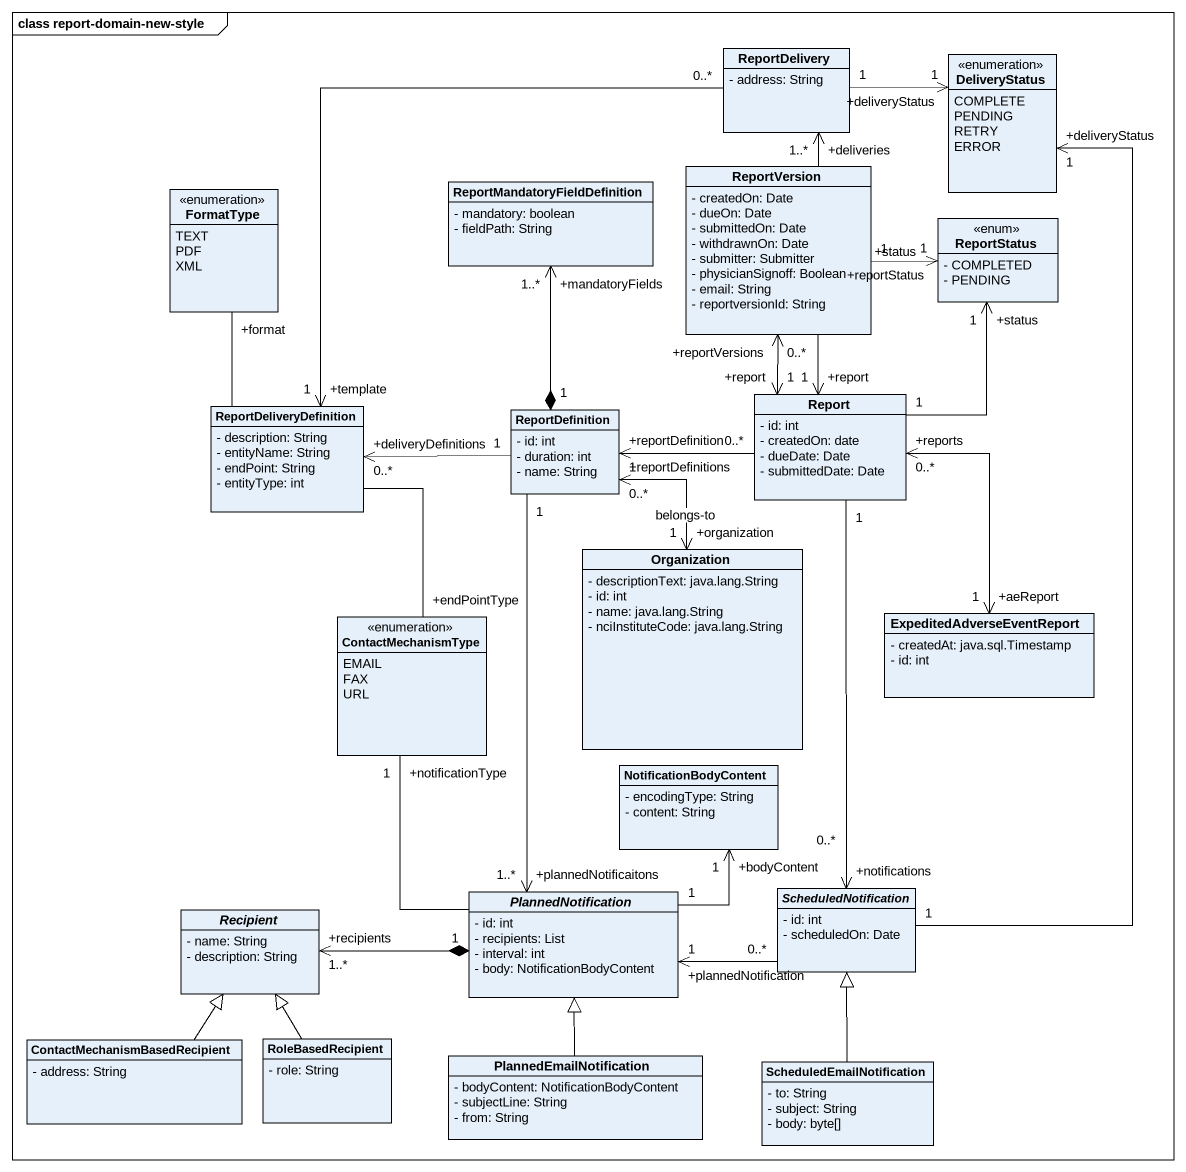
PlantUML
@startuml
mainframe class report-domain-new-style
hide circle
hide empty members
skinparam classAttributeIconSize 0
class ReportDelivery {
  - address: String
}
enum DeliveryStatus {
  COMPLETE
  PENDING
  RETRY
  ERROR
}
class ReportVersion {
  - createdOn: Date
  - dueOn: Date
  - submittedOn: Date
  - withdrawnOn: Date
  - submitter: Submitter
  - physicianSignoff: Boolean
  - email: String
  - reportversionId: String
}
enum FormatType {
  TEXT
  PDF
  XML
}
class "ReportMandatoryFieldDefinition" as ReportMandatoryFieldDefiniti {
  - mandatory: boolean
  - fieldPath: String
}
class ReportStatus <<enum>> {
  - COMPLETED
  - PENDING
}
class ReportDeliveryDefinition {
  - description: String
  - entityName: String
  - endPoint: String
  - entityType: int
}
class ReportDefinition {
  - id: int
  - duration: int
  - name: String
}
class Report {
  - id: int
  - createdOn: date
  - dueDate: Date
  - submittedDate: Date
}
class Organization {
  - descriptionText: java.lang.String
  - id: int
  - name: java.lang.String
  - nciInstituteCode: java.lang.String
}
enum ContactMechanismType {
  EMAIL
  FAX
  URL
}
class ExpeditedAdverseEventReport {
  - createdAt: java.sql.Timestamp
  - id: int
}
class NotificationBodyContent {
  - encodingType: String
  - content: String
}
abstract class Recipient {
  - name: String
  - description: String
}
abstract class PlannedNotification {
  - id: int
  - recipients: List
  - interval: int
  - body: NotificationBodyContent
}
abstract class ScheduledNotification {
  - id: int
  - scheduledOn: Date
}
class "ContactMechanismBasedRecipient" as ContactMechanismBasedRecipie {
  - address: String
}
class RoleBasedRecipient {
  - role: String
}
class PlannedEmailNotification {
  - bodyContent: NotificationBodyContent
  - subjectLine: String
  - from: String
}
class ScheduledEmailNotification {
  - to: String
  - subject: String
  - body: byte[]
}
ReportDelivery "1" -right-> "+deliveryStatus\n1" DeliveryStatus
ReportVersion "1" -right-> "+reportStatus\n1" ReportStatus : +status
ReportVersion "+reportVersions\n0..*" <--> "+report\n1" Report
FormatType "+format" -- ReportDeliveryDefinition
ReportDeliveryDefinition "+template\n1" <-up- "0..*" ReportDelivery
ReportDeliveryDefinition -- "+endPointType" ContactMechanismType
ReportDefinition "1" *-up-> "+mandatoryFields\n1..*" ReportMandatoryFieldDefiniti
ReportDefinition "1" -left-> "+deliveryDefinitions\n0..*" ReportDeliveryDefinition
ReportDefinition "+reportDefinition\n1" <-right- "0..*" Report
ReportDefinition "1" --> "+plannedNotificaitons\n1..*" PlannedNotification
Report "+report\n1" <-up-> "+deliveries\n1..*" ReportDelivery
Report "1" -up-> "+status\n1" ReportStatus
Report "+reports\n0..*" <--> "+aeReport\n1" ExpeditedAdverseEventReport
Report "1" --> "+notifications\n0..*" ScheduledNotification
Organization "+organization\n1" <-up-> "+reportDefinitions\n0..*" ReportDefinition : belongs-to
Recipient "+recipients\n1..*" <-right-* "1" PlannedNotification
PlannedNotification -up- "+notificationType\n1" ContactMechanismType
PlannedNotification "1" -up-> "+bodyContent\n1" NotificationBodyContent
ScheduledNotification "1" -up-> "+deliveryStatus\n1" DeliveryStatus
ScheduledNotification "0..*" -left-> "+plannedNotification\n1" PlannedNotification
ContactMechanismBasedRecipie -up-|> Recipient
RoleBasedRecipient -up-|> Recipient
PlannedEmailNotification -up-|> PlannedNotification
ScheduledEmailNotification -up-|> ScheduledNotification
@enduml
